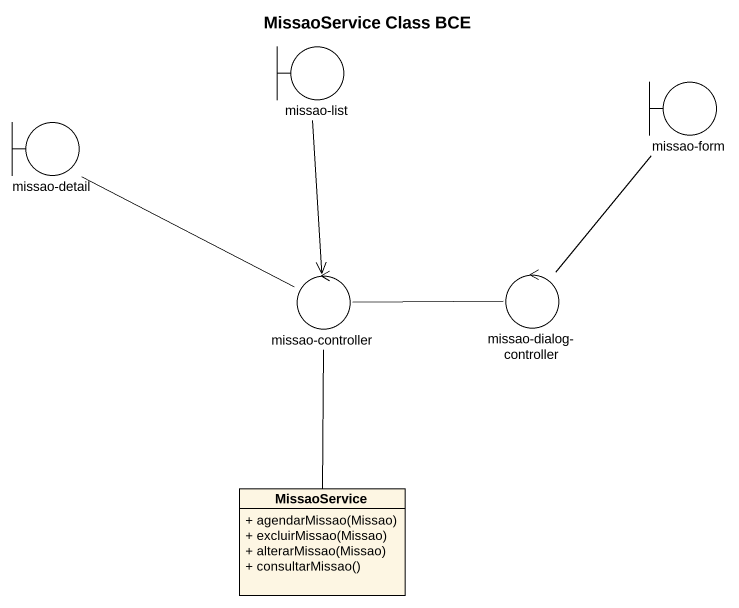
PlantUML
@startuml
title MissaoService Class BCE
allowmixing
hide circle
hide empty members
skinparam classAttributeIconSize 0
boundary "missao-list" as missao_list
boundary "missao-detail" as missao_detail
boundary "missao-form" as missao_form
control "missao-controller" as missao_controller
control "missao-dialog-controller" as missao_dialog_controller
class MissaoService {
  + agendarMissao(Missao)
  + excluirMissao(Missao)
  + alterarMissao(Missao)
  + consultarMissao()
}
missao_list --> missao_controller
missao_detail -right- missao_controller
missao_form -- missao_dialog_controller
missao_controller -- MissaoService
missao_dialog_controller -left- missao_controller
@enduml
